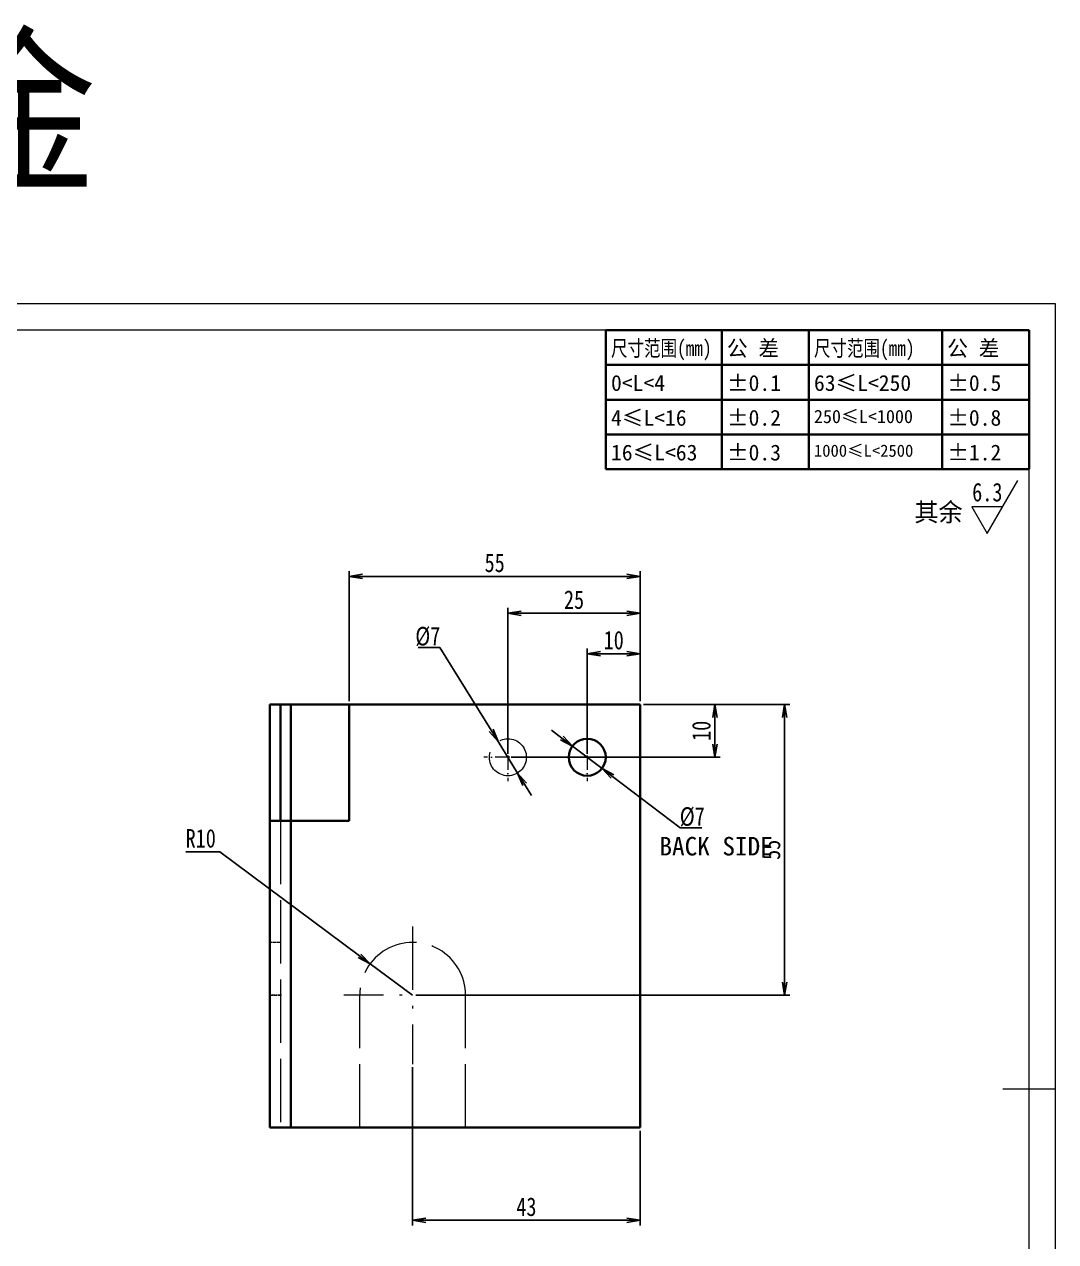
# Model space of a CAD drawing. Header units: millimetres. Extents: x -15766 to 80009, y -9701 to 15159.
# Drawn here: x -4110.3 to -3915.4, y 2958.1 to 3188.3 of the extents above; entities that cross this region are included whole.
import ezdxf
from ezdxf.enums import TextEntityAlignment as Align

# ---------------------------------------------------------------- set-up
doc = ezdxf.new("R2010")
doc.units = ezdxf.units.MM
for name, pattern in [('CENTER-HOKUTO_1', [16, 13, -1, 1, -1]), ('DASHDOT', [18.5, 12, -3, 0.5, -3]), ('DASHED', [15, 12, -3]), ('HIDDEN-HOKUTO_1', [2, 1, -1])]:
    doc.linetypes.add(name, pattern=pattern)
doc.layers.get('DEFPOINTS').update_dxf_attribs({"lineweight": 18})
for name, color, linetype, lineweight in [('AM_7', 2, 'CENTER-HOKUTO_1', 18), ('AM_HID', 1, 'HIDDEN-HOKUTO_1', 18), ('AM_VIS', 7, 'Continuous', 18), ('CDRAFT0', 7, 'Continuous', 18), ('DIM', 253, 'Continuous', 20), ('title_frame', 7, 'Continuous', 18), ('word_dim', 9, 'Continuous', 18), ('尺寸线层', 3, 'Continuous', 18), ('粗实线层', 7, 'Continuous', 35), ('粗实线层_1', 7, 'Continuous', 15)]:
    doc.layers.add(name, color=color, linetype=linetype, lineweight=lineweight)
doc.styles.add('DIM', font='', dxfattribs={"width": 0.8})
doc.styles.get('DIM').set_extended_font_data('NSimSun')
doc.dimstyles.new('1-1$0', dxfattribs={"dimtxt": 3.5, "dimasz": 2.5, "dimexe": 1, "dimexo": 0.625, "dimgap": 0.8, "dimtad": 1, "dimdsep": 46, "dimtxsty": 'DIM', "dimblk": 'OPEN', "dimcen": 0, "dimdle": 5, "dimclrd": 256, "dimclre": 256, "dimclrt": 3, "dimazin": 3, "dimtfac": 0.5, "dimtmove": 0, "dimatfit": 3, "dimldrblk": 'OPEN', "dimfxl": 0, "dimtolj": 1, "dimarcsym": 0})
doc.dimstyles.new('1-1$3', dxfattribs={"dimtxt": 3.5, "dimasz": 2.5, "dimexe": 1, "dimexo": 0.625, "dimgap": 0.3, "dimtad": 1, "dimtih": 1, "dimtoh": 1, "dimdsep": 46, "dimtxsty": 'DIM', "dimblk": 'OPEN', "dimcen": 0, "dimdle": 5, "dimclrd": 256, "dimclre": 256, "dimclrt": 3, "dimazin": 3, "dimtfac": 0.5, "dimtmove": 0, "dimatfit": 3, "dimldrblk": 'OPEN', "dimfxl": 0, "dimtolj": 1, "dimarcsym": 0})
doc.dimstyles.new('1-1$4', dxfattribs={"dimtxt": 3.5, "dimasz": 2.5, "dimexe": 1, "dimexo": 0.625, "dimgap": 0.8, "dimtad": 1, "dimtih": 1, "dimtoh": 1, "dimzin": 12, "dimdsep": 46, "dimtxsty": 'DIM', "dimblk": 'OPEN', "dimcen": 0, "dimdle": 5, "dimclrd": 256, "dimclre": 256, "dimclrt": 3, "dimazin": 3, "dimtfac": 0.5, "dimtmove": 0, "dimatfit": 3, "dimldrblk": 'OPEN', "dimfxl": 0, "dimtolj": 1, "dimarcsym": 0})

# ---------------------------------------------------------------- blocks, each defined once
blk = doc.blocks.new('*X1586')
at = {"layer": 'CDRAFT0'}
for p, q in [((420, 297), (0, 297)), ((420, 0), (420, 297))]:
    blk.add_line(p, q, dxfattribs=at)
at = {"layer": '粗实线层_1'}
for p, q in [((415, 292), (25, 292)), ((415, 5), (415, 292)), ((420, 148.5), (410, 148.5))]:
    blk.add_line(p, q, dxfattribs=at)
blk = doc.blocks.new('自由公差_1')
at = {"layer": '粗实线层'}
for p, q in [((-80, 0), (0, 0)), ((-80, 0), (-80, -26.3)), ((-58.08, 0), (-58.08, -26.3)), ((-41.64, 0), (-41.64, -26.3)), ((-16.44, 0), (-16.44, -26.3)), ((0, 0), (0, -26.3)), ((-80, -6.58), (0, -6.58)), ((-80, -13.15), (0, -13.15)), ((-80, -19.73), (0, -19.73)), ((-80, -26.3), (0, -26.3))]:
    blk.add_line(p, q, dxfattribs=at)
at = {"layer": '尺寸线层', "linetype": 'Continuous', "attachment_point": 1, "line_spacing_factor": 0.9}
for s, insert, char_height, width in [('{\\W0.8;尺寸范围(mm)}', (-79.04, -1.92), 3, 22.6032), ('公 差', (-57.12, -1.92), 3, 22.6032), ('{\\W0.8;尺寸范围(mm)}', (-40.68, -1.92), 3, 22.6032), ('公 差', (-15.48, -1.92), 3, 22.6032), ('0<L<4', (-79.04, -8.49), 3, 22.6032), ('%%P0.1', (-57.12, -8.49), 3, 12.7119), ('63≤L<250', (-40.68, -8.49), 3, 22.6032), ('%%P0.5', (-15.48, -8.49), 3, 12.5771), ('4≤L<16', (-79.04, -15.07), 3, 22.6032), ('%%P0.2', (-57.12, -15.07), 3, 12.4769), ('250≤L<1000', (-40.68, -15.07), 2.5, 22.6032), ('%%P0.8', (-15.48, -15.07), 3, 13.0759), ('16≤L<63', (-79.04, -21.64), 3, 22.6032), ('%%P0.3', (-57.12, -21.64), 3, 12.7119), ('1000≤L<2500', (-40.68, -21.64), 2.3, 22.6032), ('%%P1.2', (-15.48, -21.64), 3, 12.8764)]:
    blk.add_mtext(s, dxfattribs=dict(at, insert=insert, char_height=char_height, width=width))
blk = doc.blocks.new('_OPEN')
at = {"color": 0, "linetype": 'ByBlock', "lineweight": -2}
for p, q in [((-1, 0.166667), (0, 0)), ((-1, -0.166667), (0, 0)), ((0, 0), (-1, 0))]:
    blk.add_line(p, q, dxfattribs=at)
blk = doc.blocks.new('*D1748')
at = {"layer": 'DEFPOINTS', "color": 0, "transparency": 16777216}
for p in [(-3993.92, 3069.29), (-3993.92, 3059.72), (-4003.92, 3049.72)]:
    blk.add_point(p, dxfattribs=at)
at = {"layer": 'word_dim', "linetype": 'Continuous', "lineweight": -2, "transparency": 16777216}
for p, q in [((-4003.92, 3050.35), (-4003.92, 3070.29)), ((-4001.42, 3069.29), (-3996.42, 3069.29)), ((-3993.92, 3060.35), (-3993.92, 3070.29))]:
    blk.add_line(p, q, dxfattribs=at)
at = {"layer": 'word_dim', "lineweight": -2, "transparency": 16777216, "xscale": 2.5, "yscale": 2.5, "zscale": 2.5, "rotation": 180}
blk.add_blockref('_OPEN', (-4003.92, 3069.29), dxfattribs=at)
at = {"layer": 'word_dim', "lineweight": -2, "transparency": 16777216, "xscale": 2.5, "yscale": 2.5, "zscale": 2.5}
blk.add_blockref('_OPEN', (-3993.92, 3069.29), dxfattribs=at)
at = {"layer": 'word_dim', "color": 3, "transparency": 16777216, "insert": (-3998.92, 3071.84), "char_height": 3.5, "attachment_point": 5, "style": 'DIM'}
blk.add_mtext('\\A1;10', dxfattribs=at)
blk = doc.blocks.new('*D1749')
at = {"layer": 'DEFPOINTS', "color": 0, "transparency": 16777216}
for p in [(-3993.92, 3059.72), (-3979.79, 3059.72), (-4018.92, 3049.72)]:
    blk.add_point(p, dxfattribs=at)
at = {"layer": 'word_dim', "linetype": 'Continuous', "lineweight": -2, "transparency": 16777216}
for p, q in [((-3993.3, 3059.72), (-3978.79, 3059.72)), ((-3979.79, 3052.22), (-3979.79, 3057.22)), ((-4018.3, 3049.72), (-3978.79, 3049.72))]:
    blk.add_line(p, q, dxfattribs=at)
at = {"layer": 'word_dim', "lineweight": -2, "transparency": 16777216, "xscale": 2.5, "yscale": 2.5, "zscale": 2.5}
for p, rotation in [((-3979.79, 3059.72), 90), ((-3979.79, 3049.72), 270)]:
    blk.add_blockref('_OPEN', p, dxfattribs=dict(at, rotation=rotation))
at = {"layer": 'word_dim', "color": 3, "transparency": 16777216, "insert": (-3982.34, 3054.72), "char_height": 3.5, "attachment_point": 5, "rotation": 90, "style": 'DIM'}
blk.add_mtext('\\A1;10', dxfattribs=at)
blk = doc.blocks.new('*D1750')
at = {"layer": 'DEFPOINTS', "color": 0, "transparency": 16777216}
for p in [(-3993.92, 3059.72), (-3966.62, 3059.72), (-4036.92, 3004.72)]:
    blk.add_point(p, dxfattribs=at)
at = {"layer": 'word_dim', "linetype": 'Continuous', "lineweight": -2, "transparency": 16777216}
for p, q in [((-3993.3, 3059.72), (-3965.62, 3059.72)), ((-3966.62, 3007.22), (-3966.62, 3057.22)), ((-4036.3, 3004.72), (-3965.62, 3004.72))]:
    blk.add_line(p, q, dxfattribs=at)
at = {"layer": 'word_dim', "lineweight": -2, "transparency": 16777216, "xscale": 2.5, "yscale": 2.5, "zscale": 2.5}
for p, rotation in [((-3966.62, 3059.72), 90), ((-3966.62, 3004.72), 270)]:
    blk.add_blockref('_OPEN', p, dxfattribs=dict(at, rotation=rotation))
at = {"layer": 'word_dim', "color": 3, "transparency": 16777216, "insert": (-3969.17, 3032.22), "char_height": 3.5, "attachment_point": 5, "rotation": 90, "style": 'DIM'}
blk.add_mtext('\\A1;55', dxfattribs=at)
blk = doc.blocks.new('*D1751')
at = {"layer": 'DEFPOINTS', "color": 0, "transparency": 16777216}
for p in [(-3993.92, 3083.91), (-4048.92, 3059.72), (-3993.92, 3059.72)]:
    blk.add_point(p, dxfattribs=at)
at = {"layer": 'word_dim', "linetype": 'Continuous', "lineweight": -2, "transparency": 16777216}
for p, q in [((-4048.92, 3060.35), (-4048.92, 3084.91)), ((-3993.92, 3060.35), (-3993.92, 3084.91)), ((-4046.42, 3083.91), (-3996.42, 3083.91))]:
    blk.add_line(p, q, dxfattribs=at)
at = {"layer": 'word_dim', "lineweight": -2, "transparency": 16777216, "xscale": 2.5, "yscale": 2.5, "zscale": 2.5, "rotation": 180}
blk.add_blockref('_OPEN', (-4048.92, 3083.91), dxfattribs=at)
at = {"layer": 'word_dim', "lineweight": -2, "transparency": 16777216, "xscale": 2.5, "yscale": 2.5, "zscale": 2.5}
blk.add_blockref('_OPEN', (-3993.92, 3083.91), dxfattribs=at)
at = {"layer": 'word_dim', "color": 3, "transparency": 16777216, "insert": (-4021.42, 3086.46), "char_height": 3.5, "attachment_point": 5, "style": 'DIM'}
blk.add_mtext('\\A1;55', dxfattribs=at)
blk = doc.blocks.new('*D1752')
at = {"layer": 'DEFPOINTS', "color": 0, "transparency": 16777216}
for p in [(-4006.71, 3051.84), (-4001.13, 3047.6)]:
    blk.add_point(p, dxfattribs=at)
at = {"layer": 'word_dim', "linetype": 'Continuous', "lineweight": -2, "transparency": 16777216}
for p, q in [((-4008.7, 3053.35), (-4010.69, 3054.86)), ((-4006.71, 3051.84), (-4001.13, 3047.6)), ((-3986.37, 3036.39), (-3999.14, 3046.09)), ((-3982.24, 3036.39), (-3986.37, 3036.39))]:
    blk.add_line(p, q, dxfattribs=at)
at = {"layer": 'word_dim', "lineweight": -2, "transparency": 16777216, "xscale": 2.5, "yscale": 2.5, "zscale": 2.5}
for p, rotation in [((-4006.71, 3051.84), 322.7915680475964), ((-4001.13, 3047.6), 142.7915680475964)]:
    blk.add_blockref('_OPEN', p, dxfattribs=dict(at, rotation=rotation))
at = {"layer": 'word_dim', "color": 3, "transparency": 16777216, "insert": (-3984.07, 3038.44), "char_height": 3.5, "attachment_point": 5, "style": 'DIM'}
blk.add_mtext('\\A1;%%c7', dxfattribs=at)
blk = doc.blocks.new('*D1753')
at = {"layer": 'DEFPOINTS', "color": 0, "transparency": 16777216}
for p in [(-4020.76, 3052.7), (-4017.08, 3046.74)]:
    blk.add_point(p, dxfattribs=at)
at = {"layer": 'word_dim', "linetype": 'Continuous', "lineweight": -2, "transparency": 16777216}
for p, q in [((-4035.9, 3070.49), (-4031.77, 3070.49)), ((-4031.77, 3070.49), (-4022.08, 3054.82)), ((-4017.08, 3046.74), (-4020.76, 3052.7)), ((-4015.77, 3044.62), (-4014.45, 3042.49))]:
    blk.add_line(p, q, dxfattribs=at)
at = {"layer": 'word_dim', "lineweight": -2, "transparency": 16777216, "xscale": 2.5, "yscale": 2.5, "zscale": 2.5}
for p, rotation in [((-4020.76, 3052.7), 301.7319891758574), ((-4017.08, 3046.74), 121.7319891758574)]:
    blk.add_blockref('_OPEN', p, dxfattribs=dict(at, rotation=rotation))
at = {"layer": 'word_dim', "color": 3, "transparency": 16777216, "insert": (-4034.06, 3072.54), "char_height": 3.5, "attachment_point": 5, "style": 'DIM'}
blk.add_mtext('\\A1;%%c7', dxfattribs=at)
blk = doc.blocks.new('*D1754')
at = {"layer": 'DEFPOINTS', "color": 0, "transparency": 16777216}
for p in [(-3993.92, 3076.95), (-3993.92, 3059.72), (-4018.92, 3049.72)]:
    blk.add_point(p, dxfattribs=at)
at = {"layer": 'word_dim', "linetype": 'Continuous', "lineweight": -2, "transparency": 16777216}
for p, q in [((-4018.92, 3050.35), (-4018.92, 3077.95)), ((-3993.92, 3060.35), (-3993.92, 3077.95)), ((-4016.42, 3076.95), (-3996.42, 3076.95))]:
    blk.add_line(p, q, dxfattribs=at)
at = {"layer": 'word_dim', "lineweight": -2, "transparency": 16777216, "xscale": 2.5, "yscale": 2.5, "zscale": 2.5, "rotation": 180}
blk.add_blockref('_OPEN', (-4018.92, 3076.95), dxfattribs=at)
at = {"layer": 'word_dim', "lineweight": -2, "transparency": 16777216, "xscale": 2.5, "yscale": 2.5, "zscale": 2.5}
blk.add_blockref('_OPEN', (-3993.92, 3076.95), dxfattribs=at)
at = {"layer": 'word_dim', "color": 3, "transparency": 16777216, "insert": (-4006.42, 3079.5), "char_height": 3.5, "attachment_point": 5, "style": 'DIM'}
blk.add_mtext('\\A1;25', dxfattribs=at)
blk = doc.blocks.new('*D1755')
at = {"layer": 'DEFPOINTS', "color": 0, "transparency": 16777216}
for p in [(-4044.95, 3010.69), (-4036.92, 3004.72)]:
    blk.add_point(p, dxfattribs=at)
at = {"layer": 'word_dim', "linetype": 'Continuous', "lineweight": -2, "transparency": 16777216}
for p, q in [((-4079.8, 3031.82), (-4073.36, 3031.82)), ((-4073.36, 3031.82), (-4046.95, 3012.18)), ((-4036.92, 3004.72), (-4044.95, 3010.69))]:
    blk.add_line(p, q, dxfattribs=at)
at = {"layer": 'word_dim', "lineweight": -2, "transparency": 16777216, "xscale": 2.5, "yscale": 2.5, "zscale": 2.5, "rotation": 323.3635098380261}
blk.add_blockref('_OPEN', (-4044.95, 3010.69), dxfattribs=at)
at = {"layer": 'word_dim', "color": 3, "transparency": 16777216, "insert": (-4076.98, 3034.37), "char_height": 3.5, "attachment_point": 5, "style": 'DIM'}
blk.add_mtext('\\A1;R10', dxfattribs=at)
blk = doc.blocks.new('*D1804')
at = {"layer": 'DEFPOINTS', "color": 0, "transparency": 16777216}
for p in [(-4036.92, 2991.72), (-3993.92, 2979.72), (-3993.92, 2962.16)]:
    blk.add_point(p, dxfattribs=at)
at = {"layer": 'word_dim', "linetype": 'Continuous', "lineweight": -2, "transparency": 16777216}
for p, q in [((-4036.92, 2991.1), (-4036.92, 2961.16)), ((-3993.92, 2979.1), (-3993.92, 2961.16)), ((-4034.42, 2962.16), (-3996.42, 2962.16))]:
    blk.add_line(p, q, dxfattribs=at)
at = {"layer": 'word_dim', "lineweight": -2, "transparency": 16777216, "xscale": 2.5, "yscale": 2.5, "zscale": 2.5, "rotation": 180}
blk.add_blockref('_OPEN', (-4036.92, 2962.16), dxfattribs=at)
at = {"layer": 'word_dim', "lineweight": -2, "transparency": 16777216, "xscale": 2.5, "yscale": 2.5, "zscale": 2.5}
blk.add_blockref('_OPEN', (-3993.92, 2962.16), dxfattribs=at)
at = {"layer": 'word_dim', "color": 3, "transparency": 16777216, "insert": (-4015.42, 2964.71), "char_height": 3.5, "attachment_point": 5, "style": 'DIM'}
blk.add_mtext('\\A1;43', dxfattribs=at)

msp = doc.modelspace()

# ---------------------------------------------------------------- linework, layer by layer
at = {"layer": 'AM_7', "color": 2, "linetype": 'DASHDOT', "lineweight": 13, "ltscale": 0.227502}
for p, q in [((-4018.92235, 3054.27026), (-4018.92235, 3045.17017)), ((-4003.92235, 3054.27026), (-4003.92235, 3045.17017))]:
    msp.add_line(p, q, dxfattribs=at)
at = {"layer": 'AM_7', "color": 2, "linetype": 'DASHDOT', "lineweight": 13, "ltscale": 0.22749}
for p, q in [((-4014.37157, 3049.72022), (-4023.47117, 3049.72022)), ((-3999.37157, 3049.72022), (-4008.47117, 3049.72022))]:
    msp.add_line(p, q, dxfattribs=at)
at = {"layer": 'AM_7', "color": 2, "linetype": 'DASHDOT', "lineweight": 13}
for p, q in [((-4036.92235, 3017.72022), (-4036.92235, 2991.72022)), ((-4023.92235, 3004.72022), (-4049.92235, 3004.72022))]:
    msp.add_line(p, q, dxfattribs=at)
at = {"layer": 'AM_7', "color": 2, "linetype": 'DASHDOT', "lineweight": 13, "ltscale": 0.060059}
msp.add_line((-4061.72117, 3004.72022), (-4064.12352, 3004.72022), dxfattribs=at)
at = {"layer": 'AM_HID', "color": 1, "linetype": 'DASHED', "lineweight": 13}
for p, q in [((-4059.92235, 3059.72022), (-4059.92235, 2979.72022)), ((-4061.92235, 3037.72022), (-4061.92235, 2979.72022)), ((-4059.92235, 3037.72046), (-4059.92235, 2979.72022)), ((-4059.92235, 3037.72022), (-4059.92235, 2979.72022)), ((-4046.92235, 2979.72022), (-4046.92235, 3004.72022)), ((-4026.92235, 2979.72022), (-4026.92235, 3004.72022))]:
    msp.add_line(p, q, dxfattribs=at)
at = {"layer": 'AM_HID', "color": 1, "linetype": 'DASHED', "lineweight": 13, "ltscale": 0.05}
for p, q in [((-4061.92235, 3014.72022), (-4063.92235, 3014.72022)), ((-4061.92235, 3014.72022), (-4063.92235, 3014.72022)), ((-4063.92235, 3004.72022), (-4061.92235, 3004.72022)), ((-4063.92235, 3004.72022), (-4061.92235, 3004.72022)), ((-4063.92235, 3004.72022), (-4061.92235, 3004.72022)), ((-4063.92235, 3004.72022), (-4061.92235, 3004.72022))]:
    msp.add_line(p, q, dxfattribs=at)
at = {"layer": 'AM_HID', "color": 1, "linetype": 'DASHED', "lineweight": 13}
msp.add_circle((-4018.92235, 3049.72022), 3.5, dxfattribs=at)
msp.add_arc((-4036.92235, 3004.72022), 10, 0.0000036, 180.0000087, dxfattribs=at)
at = {"layer": 'AM_VIS', "color": 7, "lineweight": 35}
for p, q in [((-4063.92235, 3059.72022), (-4063.92235, 3037.72022)), ((-4061.92235, 3059.72022), (-4061.92235, 3037.72022)), ((-4059.92235, 3059.72022), (-4059.92235, 3037.72046)), ((-4048.92235, 3059.72022), (-3993.92235, 3059.72022)), ((-4048.92235, 3059.72022), (-4048.92235, 3037.72022)), ((-3993.92235, 3059.72022), (-3993.92235, 2979.72022)), ((-4063.92235, 3037.72022), (-4063.92235, 2979.72022)), ((-4059.92235, 3037.72022), (-4059.92235, 2979.72022)), ((-4059.92235, 2979.72022), (-3993.92235, 2979.72022))]:
    msp.add_line(p, q, dxfattribs=at)
at = {"layer": 'AM_VIS', "color": 7, "lineweight": 35, "ltscale": 0.05}
for q in [(-4063.92235, 3059.72022), (-4059.92235, 3059.72022)]:
    msp.add_line((-4061.92235, 3059.72022), q, dxfattribs=at)
at = {"layer": 'AM_VIS', "color": 7, "lineweight": 35, "ltscale": 0.275}
for p, q in [((-4048.92235, 3059.72022), (-4059.92235, 3059.72022)), ((-4059.92235, 3037.72022), (-4048.92235, 3037.72022))]:
    msp.add_line(p, q, dxfattribs=at)
at = {"layer": 'AM_VIS', "color": 7, "lineweight": 35, "ltscale": 0.1}
for p, q in [((-4059.92235, 3037.72022), (-4063.92235, 3037.72022)), ((-4063.92235, 2979.72022), (-4059.92235, 2979.72022))]:
    msp.add_line(p, q, dxfattribs=at)
at = {"layer": 'AM_VIS', "color": 7, "lineweight": 35}
msp.add_circle((-4003.92235, 3049.72022), 3.5, dxfattribs=at)
at = {"layer": 'DIM'}
for p, q in [((-3928.33003, 3092.05697), (-3922.55653, 3102.05697)), ((-3925.44328, 3097.05697), (-3931.21679, 3097.05697)), ((-3931.21679, 3097.05697), (-3928.33003, 3092.05697))]:
    msp.add_line(p, q, dxfattribs=at)

# ---------------------------------------------------------------- block references
at = {"layer": 'title_frame'}
for name, p in [('*X1586', (-4335.38515, 2838.48453)), ('自由公差_1', (-3920.38515, 3130.48453))]:
    msp.add_blockref(name, p, dxfattribs=at)

# ---------------------------------------------------------------- texts
at = {"layer": 'DIM', "insert": (-4151.30417, 3184.35701), "char_height": 25, "width": 104.980501, "attachment_point": 1, "style": 'DIM'}
msp.add_mtext('{\\C3;钣金}', dxfattribs=at)
at = {"layer": 'DIM', "color": 2, "style": 'DIM', "width": 0.8}
msp.add_attdef('6.3', text='0.0', height=3.5, dxfattribs=at).set_placement((-3925.44328, 3097.05697), align=Align.BOTTOM_RIGHT)
at = {"layer": 'word_dim', "linetype": 'Continuous', "insert": (-3942.07, 3097.82283), "char_height": 3.5, "width": 10.860604, "attachment_point": 1}
msp.add_mtext('{\\C3;其余}', dxfattribs=at)
at = {"layer": 'word_dim', "color": 3, "insert": (-3990.27801, 3031.09675), "char_height": 3.5, "attachment_point": 7}
msp.add_mtext('BACK SIDE', dxfattribs=at)

# ---------------------------------------------------------------- dimensions: what is measured, and where the dimension line sits
at = {"layer": 'word_dim', "color": 3, "true_color": 0x00ff00}
for base, p1, p2, picture, middle in [((-3993.92235, 3083.90563), (-4048.92235, 3059.72022), (-3993.92235, 3059.72022), '*D1751', (-4021.42235, 3086.45563)), ((-3993.92235, 3076.95195), (-4018.92137, 3049.72022), (-3993.92235, 3059.72022), '*D1754', (-4006.42186, 3079.50195)), ((-3993.92235, 3069.28547), (-4003.92235, 3049.72022), (-3993.92235, 3059.72022), '*D1748', (-3998.92235, 3071.83547)), ((-3993.92235, 2962.16386), (-4036.92235, 2991.72022), (-3993.92235, 2979.72022), '*D1804', (-4015.42235, 2964.71386))]:
    dim = msp.add_linear_dim(base=base, p1=p1, p2=p2, dimstyle='1-1$0', dxfattribs=at)
    dim.commit()
    dim.dimension.update_dxf_attribs({"geometry": picture, "text_midpoint": middle})
for p1, p2, picture, middle in [((-4017.08153, 3046.7434), (-4020.76316, 3052.69703), '*D1753', (-4034.06495, 3070.49002)), ((-4006.70989, 3051.83672), (-4001.1348, 3047.60371), '*D1752', (-3984.07143, 3036.39343))]:
    dim = msp.add_diameter_dim_2p(p1=p1, p2=p2, dimstyle='1-1$3', override={"dimpost": '%%c<>'}, dxfattribs=at)
    dim.commit()
    dim.dimension.update_dxf_attribs({"geometry": picture, "text_midpoint": middle, "dimtype": 163})
for base, p1, picture, middle in [((-3966.62178, 3059.72022), (-4036.92235, 3004.72022), '*D1750', (-3969.17178, 3032.22022)), ((-3979.78831, 3059.72022), (-4018.92235, 3049.72022), '*D1749', (-3982.33831, 3054.72022))]:
    dim = msp.add_linear_dim(base=base, p1=p1, p2=(-3993.92235, 3059.72022), angle=90, dimstyle='1-1$0', dxfattribs=at)
    dim.commit()
    dim.dimension.update_dxf_attribs({"geometry": picture, "text_midpoint": middle})
dim = msp.add_radius_dim(center=(-4036.92235, 3004.72022), mpoint=(-4044.94672, 3010.68758), dimstyle='1-1$4', dxfattribs=at)
dim.commit()
dim.dimension.update_dxf_attribs({"geometry": '*D1755', "text_midpoint": (-4076.98068, 3031.81525), "dimtype": 164})

doc.saveas('drawing.dxf')
